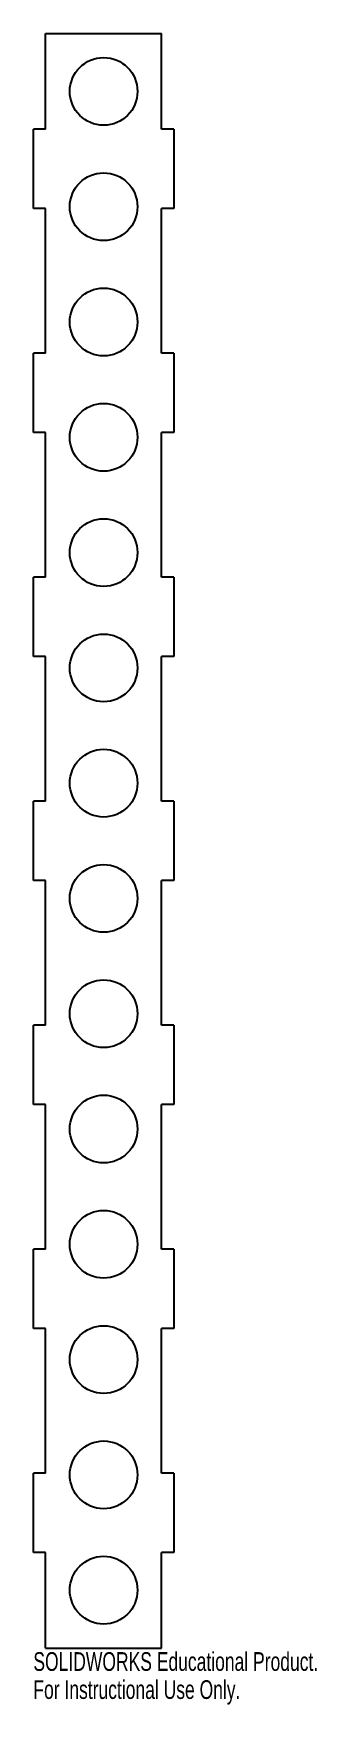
# Model space of a CAD drawing. Header units: millimetres. Extents: x -33 to 40, y -223 to 209.
import ezdxf

# ---------------------------------------------------------------- set-up
doc = ezdxf.new("R2010")
doc.units = ezdxf.units.MM
doc.styles.add('SLDTEXTSTYLE0', font='TXT', dxfattribs={"width": 0.7})

msp = doc.modelspace()

# ---------------------------------------------------------------- linework, layer by layer
at = {"color": 7, "linetype": 'Continuous', "lineweight": 25}
for p, q in [((-30, 208.6), (0, 208.6)), ((-30, 183.85), (-30, 208.6)), ((0, 183.85), (0, 208.6)), ((-30, 183.85), (-33.18, 183.85)), ((-33.18, 163.35), (-33.18, 183.85)), ((3.17, 183.85), (0, 183.85)), ((3.17, 183.85), (3.17, 163.35)), ((-30, 163.35), (-33.18, 163.35)), ((-30, 125.99), (-30, 163.35)), ((0, 125.99), (0, 163.35)), ((3.17, 163.35), (0, 163.35)), ((-30, 125.99), (-33.18, 125.99)), ((-33.18, 105.48), (-33.18, 125.99)), ((3.17, 125.99), (0, 125.99)), ((3.17, 125.99), (3.17, 105.48)), ((-30, 105.48), (-33.18, 105.48)), ((-30, 68.12), (-30, 105.48)), ((0, 68.12), (0, 105.48)), ((3.17, 105.48), (0, 105.48)), ((-30, 68.12), (-33.18, 68.12)), ((-33.18, 47.61), (-33.18, 68.12)), ((3.17, 68.12), (0, 68.12)), ((3.17, 68.12), (3.17, 47.61)), ((-30, 47.61), (-33.18, 47.61)), ((-30, 10.25), (-30, 47.61)), ((0, 10.25), (0, 47.61)), ((3.17, 47.61), (0, 47.61)), ((-30, 10.25), (-33.18, 10.25)), ((-33.18, -10.25), (-33.18, 10.25)), ((3.17, 10.25), (0, 10.25)), ((3.17, 10.25), (3.17, -10.25)), ((-30, -10.25), (-33.18, -10.25)), ((-30, -47.61), (-30, -10.25)), ((0, -47.61), (0, -10.25)), ((3.17, -10.25), (0, -10.25)), ((-30, -47.61), (-33.18, -47.61)), ((-33.18, -68.12), (-33.18, -47.61)), ((3.17, -47.61), (0, -47.61)), ((3.17, -47.61), (3.17, -68.12)), ((-30, -68.12), (-33.18, -68.12)), ((-30, -105.48), (-30, -68.12)), ((0, -105.48), (0, -68.12)), ((3.17, -68.12), (0, -68.12)), ((-30, -105.48), (-33.18, -105.48)), ((-33.18, -125.99), (-33.18, -105.48)), ((3.17, -105.48), (0, -105.48)), ((3.17, -105.48), (3.17, -125.99)), ((-30, -125.99), (-33.18, -125.99)), ((-30, -163.35), (-30, -125.99)), ((0, -163.35), (0, -125.99)), ((3.17, -125.99), (0, -125.99)), ((-30, -163.35), (-33.18, -163.35)), ((-33.18, -183.85), (-33.18, -163.35)), ((3.17, -163.35), (0, -163.35)), ((3.17, -163.35), (3.17, -183.85)), ((-30, -183.85), (-33.18, -183.85)), ((-30, -208.6), (-30, -183.85)), ((0, -208.6), (0, -183.85)), ((3.17, -183.85), (0, -183.85)), ((-30, -208.6), (0, -208.6))]:
    msp.add_line(p, q, dxfattribs=at)
for centre in [(-15, 193.61), (-15, 163.82), (-15, 134.04), (-15, 104.25), (-15, 74.47), (-15, 44.68), (-15, 14.9), (-15, -14.89), (-15, -44.67), (-15, -74.46), (-15, -104.24), (-15, -134.03), (-15, -163.81), (-15, -193.6)]:
    msp.add_circle(centre, 8.75, dxfattribs=at)

# ---------------------------------------------------------------- texts
at = {"color": 7, "linetype": 'Continuous', "char_height": 4.8336, "attachment_point": 1, "style": 'SLDTEXTSTYLE0'}
for s, insert in [('SOLIDWORKS Educational Product.', (-33.18, -209.62)), ('For Instructional Use Only.', (-33.18, -216.87))]:
    msp.add_mtext(s, dxfattribs=dict(at, insert=insert))

doc.saveas('drawing.dxf')
